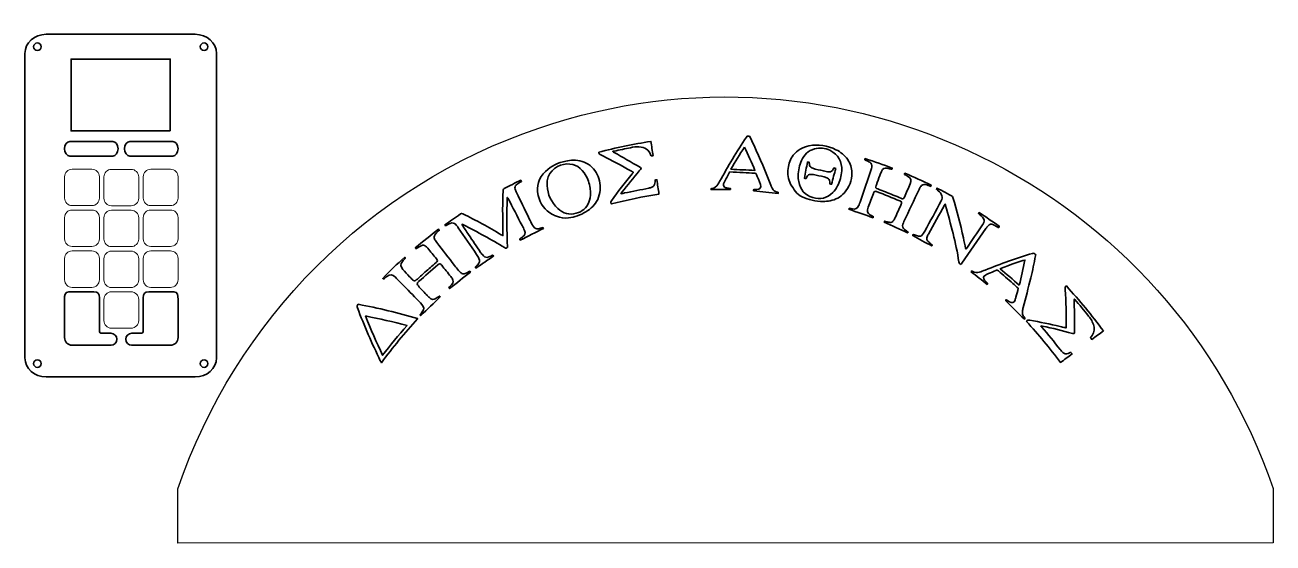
# Model space of a CAD drawing. Header units: inches. Extents: x -286 to 409, y -165 to 124.
import ezdxf

# ---------------------------------------------------------------- set-up
doc = ezdxf.new("R2010")
doc.units = ezdxf.units.IN
doc.header["$MEASUREMENT"] = 0
doc.layers.add('Layer 1', color=7, linetype='Continuous')

# ---------------------------------------------------------------- blocks, each defined once
blk = doc.blocks.new('block 5')
at = {"layer": 'Layer 1', "color": 242, "lineweight": 35, "true_color": 0xe72b2e}
blk.add_open_spline([(-43.07, 12.88), (-43.04, 12.92), (-43, 12.97), (-42.97, 13.02), (-42.73, 12.91), (-42.47, 12.81), (-42.23, 12.68), (-34.41, 8.78), (-26.75, 4.56), (-19.26, 0.04), (-18.44, -0.46), (-18.44, -0.46), (-17.63, 0.2), (-18.03, 9.44), (-18.19, 18.73), (-17.78, 28.03), (-17.62, 27.88), (-17.51, 27.73), (-17.43, 27.56), (-14.79, 22.48), (-12.16, 17.4), (-9.53, 12.31), (-9.06, 11.41), (-8.58, 10.51), (-8.22, 9.57), (-7.56, 7.86), (-7.79, 7.1), (-9.21, 5.95), (-9.69, 5.56), (-10.21, 5.23), (-10.71, 4.86), (-10.77, 4.81), (-10.81, 4.73), (-10.87, 4.64), (-10.76, 4.48), (-10.65, 4.33), (-10.55, 4.19), (-6.23, 6.36), (-1.96, 8.51), (2.36, 10.68), (2.25, 10.89), (2.14, 11.07), (2.06, 11.21), (1.18, 10.98), (0.36, 10.76), (-0.46, 10.56), (-1.54, 10.29), (-2.42, 10.62), (-3.04, 11.53), (-3.47, 12.15), (-3.86, 12.81), (-4.21, 13.48), (-4.81, 14.63), (-5.36, 15.81), (-5.93, 16.98), (-8.16, 21.53), (-10.41, 26.08), (-12.63, 30.65), (-12.94, 31.28), (-13.18, 31.95), (-13.37, 32.62), (-13.65, 33.56), (-13.48, 34.43), (-12.67, 35.06), (-12.03, 35.56), (-11.35, 36.01), (-10.67, 36.46), (-10.42, 36.64), (-10.15, 36.77), (-9.84, 36.95), (-9.99, 37.18), (-10.11, 37.35), (-10.26, 37.59), (-13.39, 36.03), (-16.47, 34.5), (-19.55, 32.98), (-19.93, 32.8), (-20.09, 32.57), (-20.1, 32.14), (-20.17, 28.79), (-20.34, 25.43), (-20.35, 22.08), (-20.37, 17.68), (-20.27, 13.28), (-20.23, 8.88), (-20.22, 8.19), (-20.22, 7.5), (-20.22, 6.7), (-20.59, 6.9), (-20.86, 7.03), (-21.12, 7.19), (-28.1, 11.34), (-35.22, 15.24), (-42.49, 18.88), (-43.02, 19.15), (-43.39, 19.12), (-43.86, 18.78), (-45.34, 17.74), (-46.85, 16.75), (-48.34, 15.73), (-49.73, 14.77), (-51.11, 13.79), (-52.53, 12.79), (-52.37, 12.57), (-52.25, 12.4), (-52.14, 12.24), (-51.23, 12.68), (-50.37, 13.11), (-49.5, 13.5), (-48.33, 14.01), (-47.29, 13.81), (-46.45, 12.83), (-45.97, 12.27), (-45.48, 11.72), (-45.07, 11.12), (-41.65, 6.18), (-38.24, 1.23), (-34.85, -3.73), (-34.36, -4.45), (-33.96, -5.23), (-33.58, -6.02), (-32.96, -7.32), (-33.24, -8.49), (-34.22, -9.51), (-34.64, -9.96), (-35.11, -10.36), (-35.6, -10.82), (-35.47, -10.99), (-35.35, -11.16), (-35.21, -11.35), (-31.94, -9.11), (-28.71, -6.91), (-25.43, -4.68), (-25.61, -4.46), (-25.75, -4.3), (-25.85, -4.18), (-26.63, -4.54), (-27.35, -4.88), (-28.07, -5.19), (-29.22, -5.68), (-30.23, -5.44), (-31.06, -4.52), (-31.61, -3.92), (-32.15, -3.3), (-32.61, -2.63), (-34.86, 0.66), (-37.07, 3.96), (-39.29, 7.26), (-40.55, 9.13), (-41.81, 11), (-43.07, 12.88)], degree=3, knots=[0, 0, 0, 0, 1, 1, 1, 2, 2, 2, 3, 3, 3, 4, 4, 4, 5, 5, 5, 6, 6, 6, 7, 7, 7, 8, 8, 8, 9, 9, 9, 10, 10, 10, 11, 11, 11, 12, 12, 12, 13, 13, 13, 14, 14, 14, 15, 15, 15, 16, 16, 16, 17, 17, 17, 18, 18, 18, 19, 19, 19, 20, 20, 20, 21, 21, 21, 22, 22, 22, 23, 23, 23, 24, 24, 24, 25, 25, 25, 26, 26, 26, 27, 27, 27, 28, 28, 28, 29, 29, 29, 30, 30, 30, 31, 31, 31, 32, 32, 32, 33, 33, 33, 34, 34, 34, 35, 35, 35, 36, 36, 36, 37, 37, 37, 38, 38, 38, 39, 39, 39, 40, 40, 40, 41, 41, 41, 42, 42, 42, 43, 43, 43, 44, 44, 44, 45, 45, 45, 46, 46, 46, 47, 47, 47, 48, 48, 48, 49, 49, 49, 50, 50, 50, 50], dxfattribs=at)
blk = doc.blocks.new('block 4')
at = {"layer": 'Layer 1'}
blk.add_blockref('block 5', (0, 0), dxfattribs=at)
blk = doc.blocks.new('block 7')
at = {"layer": 'Layer 1', "color": 242, "lineweight": 35, "true_color": 0xe72b2e}
blk.add_open_spline([(-86.69, -17.61), (-86.07, -17.09), (-85.53, -16.6), (-84.94, -16.16), (-83, -14.7), (-81.84, -14.79), (-80.12, -16.49), (-79.3, -17.3), (-78.5, -18.14), (-77.69, -18.96), (-74.54, -22.16), (-71.4, -25.36), (-68.26, -28.56), (-67.27, -29.57), (-66.25, -30.56), (-65.33, -31.62), (-63.98, -33.19), (-63.97, -34.18), (-65.19, -35.85), (-65.57, -36.37), (-65.99, -36.87), (-66.42, -37.41), (-66.24, -37.56), (-66.08, -37.69), (-65.93, -37.82), (-62.3, -34.32), (-58.71, -30.86), (-55.08, -27.36), (-55.25, -27.21), (-55.4, -27.06), (-55.51, -26.96), (-56.38, -27.51), (-57.17, -28.05), (-58, -28.52), (-58.77, -28.97), (-59.58, -28.94), (-60.32, -28.44), (-60.85, -28.08), (-61.35, -27.66), (-61.83, -27.22), (-62.22, -26.86), (-62.56, -26.44), (-62.93, -26.05), (-64.39, -24.49), (-65.86, -22.93), (-67.32, -21.36), (-68.26, -20.36), (-68.23, -19.93), (-67.2, -18.97), (-67.18, -18.95), (-67.16, -18.93), (-67.14, -18.91), (-63.59, -15.81), (-60.05, -12.7), (-56.51, -9.6), (-56.34, -9.45), (-56.16, -9.31), (-55.97, -9.19), (-55.5, -8.9), (-55.24, -8.91), (-54.83, -9.28), (-54.64, -9.45), (-54.48, -9.65), (-54.32, -9.84), (-52.62, -11.92), (-50.93, -14), (-49.25, -16.09), (-49, -16.39), (-48.76, -16.71), (-48.56, -17.05), (-47.65, -18.5), (-47.71, -19.43), (-48.81, -20.74), (-49.26, -21.28), (-49.77, -21.77), (-50.29, -22.32), (-50.15, -22.48), (-50.01, -22.64), (-49.87, -22.8), (-46, -19.71), (-42.17, -16.66), (-38.3, -13.58), (-38.47, -13.39), (-38.61, -13.24), (-38.69, -13.15), (-39.58, -13.61), (-40.4, -14.06), (-41.24, -14.44), (-42.06, -14.81), (-42.86, -14.67), (-43.55, -14.11), (-44.05, -13.71), (-44.52, -13.25), (-44.93, -12.75), (-45.71, -11.82), (-46.43, -10.84), (-47.17, -9.89), (-50.47, -5.62), (-53.78, -1.37), (-57.06, 2.9), (-57.56, 3.54), (-57.97, 4.26), (-58.33, 4.99), (-58.66, 5.66), (-58.57, 6.38), (-58.14, 7), (-57.86, 7.42), (-57.53, 7.82), (-57.18, 8.18), (-56.68, 8.7), (-56.13, 9.18), (-55.59, 9.7), (-55.75, 9.89), (-55.88, 10.03), (-56.04, 10.22), (-60.49, 6.89), (-64.81, 3.46), (-69.05, -0.16), (-68.86, -0.37), (-68.72, -0.53), (-68.58, -0.69), (-68.4, -0.57), (-68.27, -0.46), (-68.12, -0.37), (-67.22, 0.15), (-66.34, 0.7), (-65.41, 1.17), (-64.76, 1.5), (-64.07, 1.39), (-63.49, 0.96), (-62.99, 0.6), (-62.5, 0.2), (-62.11, -0.27), (-60.46, -2.24), (-58.85, -4.24), (-57.24, -6.24), (-56.48, -7.18), (-56.55, -7.58), (-57.46, -8.36), (-59.52, -10.13), (-61.58, -11.88), (-63.62, -13.67), (-65.25, -15.1), (-66.85, -16.57), (-68.48, -18.01), (-69.34, -18.78), (-69.74, -18.75), (-70.55, -17.91), (-71.09, -17.34), (-71.63, -16.76), (-72.17, -16.18), (-73.44, -14.82), (-74.74, -13.49), (-75.96, -12.09), (-77.39, -10.46), (-77.4, -9.43), (-76.09, -7.72), (-75.6, -7.08), (-75.04, -6.48), (-74.48, -5.82), (-74.61, -5.67), (-74.75, -5.51), (-74.92, -5.3), (-79.14, -9.12), (-83.21, -13.01), (-87.15, -17.1), (-86.99, -17.28), (-86.87, -17.42), (-86.69, -17.61)], degree=3, knots=[0, 0, 0, 0, 1, 1, 1, 2, 2, 2, 3, 3, 3, 4, 4, 4, 5, 5, 5, 6, 6, 6, 7, 7, 7, 8, 8, 8, 9, 9, 9, 10, 10, 10, 11, 11, 11, 12, 12, 12, 13, 13, 13, 14, 14, 14, 15, 15, 15, 16, 16, 16, 17, 17, 17, 18, 18, 18, 19, 19, 19, 20, 20, 20, 21, 21, 21, 22, 22, 22, 23, 23, 23, 24, 24, 24, 25, 25, 25, 26, 26, 26, 27, 27, 27, 28, 28, 28, 29, 29, 29, 30, 30, 30, 31, 31, 31, 32, 32, 32, 33, 33, 33, 34, 34, 34, 35, 35, 35, 36, 36, 36, 37, 37, 37, 38, 38, 38, 39, 39, 39, 40, 40, 40, 41, 41, 41, 42, 42, 42, 43, 43, 43, 44, 44, 44, 45, 45, 45, 46, 46, 46, 47, 47, 47, 48, 48, 48, 49, 49, 49, 50, 50, 50, 51, 51, 51, 52, 52, 52, 53, 53, 53, 54, 54, 54, 55, 55, 55, 56, 56, 56, 56], dxfattribs=at)
blk = doc.blocks.new('block 6')
at = {"layer": 'Layer 1'}
blk.add_blockref('block 7', (0, 0), dxfattribs=at)
blk = doc.blocks.new('block 9')
at = {"layer": 'Layer 1', "color": 242, "lineweight": 35, "true_color": 0xe72b2e}
blk.add_open_spline([(205.51, 8.73), (204.83, 9.19), (204.16, 9.61), (203.53, 10.08), (202.51, 10.84), (202.19, 11.85), (202.58, 13.07), (202.74, 13.58), (202.91, 14.09), (203.14, 14.57), (205.95, 20.54), (208.76, 26.51), (211.58, 32.47), (211.85, 33.03), (212.16, 33.57), (212.51, 34.08), (213.16, 34.99), (214.04, 35.39), (215.16, 35.11), (215.66, 34.99), (216.15, 34.87), (216.63, 34.71), (217.11, 34.56), (217.57, 34.36), (218.09, 34.15), (218.2, 34.38), (218.28, 34.57), (218.38, 34.8), (213.51, 37.15), (208.66, 39.39), (203.7, 41.49), (203.59, 41.24), (203.52, 41.07), (203.43, 40.86), (204.05, 40.51), (204.65, 40.2), (205.22, 39.84), (207.17, 38.63), (207.54, 37.63), (206.66, 35.52), (205.62, 33.05), (204.51, 30.61), (203.4, 28.17), (202.95, 27.17), (202.56, 27.06), (201.52, 27.5), (200.06, 28.11), (198.62, 28.75), (197.15, 29.34), (194.33, 30.47), (191.49, 31.58), (188.66, 32.69), (187.46, 33.16), (187.32, 33.45), (187.73, 34.67), (187.77, 34.78), (187.81, 34.88), (187.85, 34.99), (188.48, 36.71), (189.11, 38.43), (189.74, 40.15), (190.04, 40.94), (190.3, 41.75), (190.67, 42.51), (191.44, 44.09), (192.19, 44.47), (193.93, 44.25), (194.2, 44.22), (194.48, 44.16), (194.76, 44.1), (195.32, 43.96), (195.89, 43.81), (196.49, 43.66), (196.56, 43.81), (196.64, 43.93), (196.68, 44.06), (196.7, 44.13), (196.67, 44.22), (196.66, 44.34), (191.68, 46.2), (186.68, 47.99), (181.58, 49.63), (181.5, 49.36), (181.45, 49.18), (181.39, 48.97), (181.66, 48.85), (181.89, 48.75), (182.11, 48.64), (182.79, 48.3), (183.49, 47.99), (184.14, 47.6), (185.14, 46.98), (185.48, 46.04), (185.27, 44.9), (185.19, 44.43), (185.07, 43.96), (184.92, 43.51), (182.93, 37.66), (180.93, 31.82), (178.93, 25.98), (178.62, 25.08), (178.32, 24.16), (177.91, 23.3), (177.17, 21.72), (176.28, 21.3), (174.56, 21.61), (173.95, 21.71), (173.35, 21.85), (172.72, 21.98), (172.65, 21.76), (172.59, 21.59), (172.53, 21.4), (177.03, 19.81), (181.49, 18.24), (186, 16.66), (186.07, 16.84), (186.14, 17.03), (186.21, 17.21), (185.45, 17.65), (184.73, 18.03), (184.04, 18.47), (183.12, 19.06), (182.74, 19.93), (182.93, 21.01), (183.02, 21.51), (183.12, 22.01), (183.29, 22.49), (184.22, 25.09), (185.18, 27.68), (186.13, 30.27), (186.19, 30.43), (186.25, 30.59), (186.33, 30.74), (186.66, 31.38), (187.01, 31.53), (187.72, 31.35), (187.88, 31.31), (188.04, 31.25), (188.2, 31.19), (192.41, 29.49), (196.62, 27.8), (200.83, 26.1), (201.01, 26.02), (201.19, 25.94), (201.36, 25.84), (201.9, 25.52), (201.99, 25.28), (201.8, 24.65), (201.75, 24.49), (201.69, 24.33), (201.63, 24.17), (200.48, 21.6), (199.36, 19.01), (198.17, 16.45), (197.88, 15.82), (197.45, 15.25), (197.01, 14.7), (196.65, 14.24), (196.11, 13.99), (195.51, 14.07), (194.76, 14.17), (194.02, 14.33), (193.28, 14.48), (192.99, 14.54), (192.71, 14.67), (192.4, 14.77), (192.3, 14.51), (192.24, 14.33), (192.18, 14.17), (196.55, 12.17), (200.87, 10.2), (205.23, 8.21), (205.32, 8.38), (205.41, 8.55), (205.51, 8.73)], degree=3, knots=[0, 0, 0, 0, 1, 1, 1, 2, 2, 2, 3, 3, 3, 4, 4, 4, 5, 5, 5, 6, 6, 6, 7, 7, 7, 8, 8, 8, 9, 9, 9, 10, 10, 10, 11, 11, 11, 12, 12, 12, 13, 13, 13, 14, 14, 14, 15, 15, 15, 16, 16, 16, 17, 17, 17, 18, 18, 18, 19, 19, 19, 20, 20, 20, 21, 21, 21, 22, 22, 22, 23, 23, 23, 24, 24, 24, 25, 25, 25, 26, 26, 26, 27, 27, 27, 28, 28, 28, 29, 29, 29, 30, 30, 30, 31, 31, 31, 32, 32, 32, 33, 33, 33, 34, 34, 34, 35, 35, 35, 36, 36, 36, 37, 37, 37, 38, 38, 38, 39, 39, 39, 40, 40, 40, 41, 41, 41, 42, 42, 42, 43, 43, 43, 44, 44, 44, 45, 45, 45, 46, 46, 46, 47, 47, 47, 48, 48, 48, 49, 49, 49, 50, 50, 50, 51, 51, 51, 52, 52, 52, 53, 53, 53, 54, 54, 54, 55, 55, 55, 56, 56, 56, 57, 57, 57, 58, 58, 58, 58], dxfattribs=at)
blk = doc.blocks.new('block 8')
at = {"layer": 'Layer 1'}
blk.add_blockref('block 9', (0, 0), dxfattribs=at)
blk = doc.blocks.new('block 11')
at = {"layer": 'Layer 1', "color": 242, "lineweight": 35, "true_color": 0xe72b2e}
blk.add_open_spline([(234.9, -9.31), (235.07, -9.09), (235.25, -8.84), (235.42, -8.59), (239.89, -2.18), (244.35, 4.24), (248.82, 10.65), (249.14, 11.11), (249.47, 11.57), (249.85, 11.98), (250.92, 13.14), (251.66, 13.32), (253.09, 12.68), (253.99, 12.29), (254.84, 11.77), (255.71, 11.31), (255.78, 11.28), (255.86, 11.27), (255.98, 11.24), (256.09, 11.43), (256.19, 11.6), (256.31, 11.81), (252.6, 14.52), (248.87, 17.1), (245.02, 19.59), (244.87, 19.37), (244.75, 19.19), (244.62, 19), (245.01, 18.68), (245.38, 18.41), (245.7, 18.1), (246.25, 17.58), (246.8, 17.05), (247.31, 16.49), (247.97, 15.77), (248.06, 14.93), (247.67, 14.05), (247.46, 13.56), (247.23, 13.07), (246.93, 12.63), (244, 8.31), (241.06, 4), (238.12, -0.31), (238, -0.48), (237.85, -0.62), (237.67, -0.84), (237.59, -0.64), (237.54, -0.54), (237.52, -0.43), (237.11, 1.55), (236.73, 3.55), (236.29, 5.53), (234.65, 13.05), (232.7, 20.49), (230.47, 27.86), (230.32, 28.36), (230.06, 28.67), (229.6, 28.91), (227.81, 29.86), (226.03, 30.85), (224.24, 31.81), (223.38, 32.27), (222.5, 32.71), (221.58, 33.18), (221.45, 32.94), (221.36, 32.75), (221.26, 32.56), (221.64, 32.27), (221.98, 32.02), (222.31, 31.75), (223.23, 30.99), (223.84, 30.04), (224.22, 28.91), (224.56, 27.92), (224.51, 27.08), (223.98, 26.11), (220.88, 20.48), (217.86, 14.8), (214.79, 9.15), (214.39, 8.42), (213.9, 7.72), (213.37, 7.06), (212.86, 6.42), (212.14, 6.17), (211.32, 6.41), (210.59, 6.62), (209.86, 6.84), (209.14, 7.07), (208.88, 7.15), (208.62, 7.25), (208.31, 7.37), (208.21, 7.12), (208.13, 6.94), (208.05, 6.74), (211.61, 4.8), (215.12, 2.89), (218.67, 0.95), (218.79, 1.19), (218.88, 1.38), (218.97, 1.57), (218.46, 1.94), (217.99, 2.26), (217.57, 2.63), (217.14, 2.99), (216.73, 3.38), (216.36, 3.8), (215.92, 4.29), (215.74, 4.88), (215.97, 5.53), (216.21, 6.21), (216.43, 6.92), (216.78, 7.56), (219.73, 12.95), (222.71, 18.33), (225.69, 23.71), (225.79, 23.89), (225.92, 24.05), (226.09, 24.29), (226.2, 23.98), (226.28, 23.77), (226.34, 23.55), (227.75, 18.33), (229.22, 13.12), (230.54, 7.87), (231.86, 2.65), (232.91, -2.63), (233.8, -7.94), (233.91, -8.59), (234.11, -9.14), (234.9, -9.31)], degree=3, knots=[0, 0, 0, 0, 1, 1, 1, 2, 2, 2, 3, 3, 3, 4, 4, 4, 5, 5, 5, 6, 6, 6, 7, 7, 7, 8, 8, 8, 9, 9, 9, 10, 10, 10, 11, 11, 11, 12, 12, 12, 13, 13, 13, 14, 14, 14, 15, 15, 15, 16, 16, 16, 17, 17, 17, 18, 18, 18, 19, 19, 19, 20, 20, 20, 21, 21, 21, 22, 22, 22, 23, 23, 23, 24, 24, 24, 25, 25, 25, 26, 26, 26, 27, 27, 27, 28, 28, 28, 29, 29, 29, 30, 30, 30, 31, 31, 31, 32, 32, 32, 33, 33, 33, 34, 34, 34, 35, 35, 35, 36, 36, 36, 37, 37, 37, 38, 38, 38, 39, 39, 39, 40, 40, 40, 41, 41, 41, 42, 42, 42, 43, 43, 43, 43], dxfattribs=at)
blk = doc.blocks.new('block 10')
at = {"layer": 'Layer 1'}
blk.add_blockref('block 11', (0, 0), dxfattribs=at)
blk = doc.blocks.new('block 13')
at = {"layer": 'Layer 1', "color": 242, "lineweight": 35, "true_color": 0xe72b2e}
blk.add_open_spline([(158.34, 25.64), (159.26, 25.75), (160.71, 25.85), (162.11, 26.13), (165.11, 26.75), (167.73, 28.14), (169.82, 30.41), (172.79, 33.63), (174.27, 37.41), (174.19, 41.81), (174.14, 44.48), (173.37, 46.91), (171.84, 49.1), (170.15, 51.51), (167.93, 53.32), (165.28, 54.57), (160.49, 56.84), (155.48, 57.76), (150.22, 56.73), (146.71, 56.04), (143.72, 54.38), (141.52, 51.46), (139.89, 49.29), (139, 46.82), (138.67, 44.14), (138.29, 41.1), (138.56, 38.14), (140.04, 35.43), (140.84, 33.97), (141.87, 32.65), (142.82, 31.29), (143.75, 29.97), (145.02, 29.01), (146.46, 28.33), (150.06, 26.64), (153.87, 25.82), (158.34, 25.64)], degree=3, knots=[0, 0, 0, 0, 1, 1, 1, 2, 2, 2, 3, 3, 3, 4, 4, 4, 5, 5, 5, 6, 6, 6, 7, 7, 7, 8, 8, 8, 9, 9, 9, 10, 10, 10, 11, 11, 11, 12, 12, 12, 12], dxfattribs=at)
blk = doc.blocks.new('block 12')
at = {"layer": 'Layer 1'}
blk.add_blockref('block 13', (0, 0), dxfattribs=at)
blk = doc.blocks.new('block 15')
at = {"layer": 'Layer 1', "color": 242, "lineweight": 35, "true_color": 0xe72b2e}
blk.add_open_spline([(18.96, 48.78), (17.6, 48.61), (16.21, 48.52), (14.87, 48.23), (10.61, 47.31), (6.7, 45.62), (3.54, 42.52), (-0.26, 38.81), (-1.8, 34.34), (-0.56, 29.11), (0.55, 24.46), (3.04, 20.75), (7.42, 18.53), (8.18, 18.15), (8.96, 17.83), (9.73, 17.48), (11.83, 16.54), (14.05, 16.35), (16.28, 16.62), (19.76, 17.06), (23.04, 18.15), (26.05, 19.97), (28.87, 21.67), (31.15, 23.9), (32.57, 26.9), (34.13, 30.22), (34.34, 33.69), (33.52, 37.23), (32.73, 40.63), (31.09, 43.53), (28.31, 45.71), (25.57, 47.85), (22.4, 48.66), (18.96, 48.78)], degree=3, knots=[0, 0, 0, 0, 1, 1, 1, 2, 2, 2, 3, 3, 3, 4, 4, 4, 5, 5, 5, 6, 6, 6, 7, 7, 7, 8, 8, 8, 9, 9, 9, 10, 10, 10, 11, 11, 11, 11], dxfattribs=at)
blk = doc.blocks.new('block 14')
at = {"layer": 'Layer 1'}
blk.add_blockref('block 15', (0, 0), dxfattribs=at)
blk = doc.blocks.new('block 17')
at = {"layer": 'Layer 1', "color": 242, "lineweight": 35, "true_color": 0xe72b2e}
blk.add_open_spline([(314.27, -46.42), (307.79, -37.66), (300.93, -29.32), (293.63, -21.36), (293.01, -21.67), (292.81, -22.07), (292.95, -22.66), (293.01, -22.9), (293.01, -23.16), (293.02, -23.41), (293.4, -30.2), (293.66, -36.99), (293.59, -43.79), (293.59, -44.06), (293.59, -44.34), (293.59, -44.67), (293.32, -44.63), (293.12, -44.62), (292.94, -44.58), (292.01, -44.36), (291.08, -44.13), (290.15, -43.9), (284.56, -42.54), (278.92, -41.43), (273.25, -40.45), (272.53, -40.32), (271.86, -40.25), (271.46, -41.16), (278.12, -48.4), (284.39, -56.01), (290.31, -63.99), (292.51, -62.39), (294.66, -60.82), (296.83, -59.24), (296.56, -58.87), (296.36, -58.61), (296.16, -58.33), (295.64, -58.56), (295.18, -58.77), (294.72, -58.96), (293.55, -59.43), (292.5, -59.23), (291.6, -58.35), (291.1, -57.86), (290.61, -57.35), (290.18, -56.79), (286.87, -52.5), (283.46, -48.3), (279.89, -44.22), (279.75, -44.06), (279.64, -43.87), (279.43, -43.58), (279.83, -43.65), (280.07, -43.68), (280.32, -43.73), (285.92, -44.89), (291.48, -46.25), (296.99, -47.77), (297.96, -48.04), (298.15, -47.9), (298.16, -46.88), (298.19, -45.61), (298.23, -44.35), (298.21, -43.08), (298.15, -38.57), (298.07, -34.06), (298, -29.55), (297.99, -29.27), (297.91, -28.96), (298.12, -28.67), (298.22, -28.76), (298.29, -28.81), (298.35, -28.87), (300.91, -31.94), (303.5, -35), (306.03, -38.11), (307.33, -39.71), (308.37, -41.49), (308.89, -43.53), (309.48, -45.82), (309.04, -47.88), (307.47, -49.68), (307.34, -49.83), (307.23, -49.99), (307.08, -50.18), (307.31, -50.49), (307.54, -50.8), (307.79, -51.13), (309.99, -49.53), (312.1, -47.99), (314.27, -46.42)], degree=3, knots=[0, 0, 0, 0, 1, 1, 1, 2, 2, 2, 3, 3, 3, 4, 4, 4, 5, 5, 5, 6, 6, 6, 7, 7, 7, 8, 8, 8, 9, 9, 9, 10, 10, 10, 11, 11, 11, 12, 12, 12, 13, 13, 13, 14, 14, 14, 15, 15, 15, 16, 16, 16, 17, 17, 17, 18, 18, 18, 19, 19, 19, 20, 20, 20, 21, 21, 21, 22, 22, 22, 23, 23, 23, 24, 24, 24, 25, 25, 25, 26, 26, 26, 27, 27, 27, 28, 28, 28, 29, 29, 29, 30, 30, 30, 30], dxfattribs=at)
blk = doc.blocks.new('block 16')
at = {"layer": 'Layer 1'}
blk.add_blockref('block 17', (0, 0), dxfattribs=at)
blk = doc.blocks.new('block 19')
at = {"layer": 'Layer 1', "color": 242, "lineweight": 35, "true_color": 0xe72b2e}
blk.add_open_spline([(33.15, 53.21), (33.12, 52.5), (33.46, 52.22), (33.96, 51.96), (38.72, 49.44), (43.47, 46.92), (48.22, 44.37), (49.63, 43.61), (51, 42.77), (52.44, 41.93), (52.21, 41.63), (52.02, 41.39), (51.82, 41.16), (47.75, 36.28), (43.9, 31.24), (40.23, 26.06), (39.8, 25.45), (39.8, 24.96), (40.19, 24.33), (48.93, 26.59), (57.75, 28.39), (66.73, 29.83), (66.33, 32.53), (65.94, 35.14), (65.54, 37.8), (65.14, 37.73), (64.85, 37.68), (64.57, 37.63), (64.52, 36.98), (64.5, 36.41), (64.43, 35.86), (64.3, 34.79), (63.76, 34.01), (62.72, 33.64), (62.19, 33.46), (61.65, 33.29), (61.1, 33.18), (56.6, 32.26), (52.09, 31.37), (47.59, 30.46), (46.96, 30.34), (46.34, 30.19), (45.53, 30.01), (45.8, 30.4), (45.93, 30.63), (46.11, 30.84), (49.32, 34.81), (52.54, 38.77), (55.76, 42.74), (56, 43.04), (56.28, 43.33), (56.52, 43.64), (56.85, 44.05), (56.79, 44.38), (56.36, 44.7), (56.22, 44.8), (56.07, 44.88), (55.92, 44.96), (51.23, 47.66), (46.53, 50.35), (41.84, 53.05), (41.58, 53.2), (41.33, 53.34), (40.96, 53.56), (41.34, 53.67), (41.55, 53.75), (41.76, 53.8), (44.79, 54.44), (47.83, 55.08), (50.86, 55.72), (52.41, 56.04), (53.97, 56.3), (55.56, 56.21), (58.84, 56.02), (61.17, 54.57), (62.23, 51.42), (62.26, 51.32), (62.33, 51.23), (62.38, 51.13), (62.58, 51.15), (62.75, 51.14), (62.91, 51.17), (63.07, 51.2), (63.22, 51.27), (63.42, 51.33), (63.02, 53.95), (62.64, 56.53), (62.23, 59.19), (52.38, 57.65), (42.73, 55.67), (33.15, 53.21)], degree=3, knots=[0, 0, 0, 0, 1, 1, 1, 2, 2, 2, 3, 3, 3, 4, 4, 4, 5, 5, 5, 6, 6, 6, 7, 7, 7, 8, 8, 8, 9, 9, 9, 10, 10, 10, 11, 11, 11, 12, 12, 12, 13, 13, 13, 14, 14, 14, 15, 15, 15, 16, 16, 16, 17, 17, 17, 18, 18, 18, 19, 19, 19, 20, 20, 20, 21, 21, 21, 22, 22, 22, 23, 23, 23, 24, 24, 24, 25, 25, 25, 26, 26, 26, 27, 27, 27, 28, 28, 28, 29, 29, 29, 30, 30, 30, 30], dxfattribs=at)
blk = doc.blocks.new('block 18')
at = {"layer": 'Layer 1'}
blk.add_blockref('block 19', (0, 0), dxfattribs=at)
blk = doc.blocks.new('block 21')
at = {"layer": 'Layer 1', "color": 242, "lineweight": 35, "true_color": 0xe72b2e}
blk.add_open_spline([(270.68, -39.37), (270.46, -39.1), (270.27, -38.86), (270.08, -38.62), (269.35, -37.7), (268.98, -36.66), (269.16, -35.47), (269.26, -34.75), (269.39, -34.02), (269.57, -33.32), (270.99, -27.83), (272.49, -22.37), (273.84, -16.87), (274.83, -12.79), (275.62, -8.66), (276.49, -4.55), (276.54, -4.32), (276.58, -4.02), (276.48, -3.84), (276.08, -3.16), (275.48, -2.96), (274.71, -3.19), (265.84, -5.92), (257.09, -9), (248.49, -12.48), (247.37, -12.94), (246.23, -13.35), (245.08, -13.72), (243.83, -14.12), (242.63, -13.95), (241.49, -13.29), (241.31, -13.18), (241.11, -13.09), (240.89, -12.98), (240.76, -13.18), (240.67, -13.34), (240.58, -13.48), (243.56, -15.82), (246.49, -18.11), (249.46, -20.44), (249.59, -20.27), (249.73, -20.11), (249.87, -19.94), (249.26, -19.33), (248.64, -18.8), (248.13, -18.16), (247.17, -16.96), (247.38, -16), (248.69, -15.24), (249.21, -14.94), (249.74, -14.68), (250.28, -14.45), (251.65, -13.84), (253.04, -13.3), (254.4, -12.67), (254.95, -12.41), (255.31, -12.52), (255.75, -12.9), (258.44, -15.26), (261.16, -17.59), (263.87, -19.94), (264.86, -20.81), (265.83, -21.71), (266.85, -22.63), (266.41, -24.28), (265.98, -25.91), (265.55, -27.55), (265.4, -28.09), (265.27, -28.64), (265.07, -29.17), (264.46, -30.72), (263.31, -31.09), (261.91, -30.22), (261.74, -30.12), (261.58, -30), (261.42, -29.88), (261.02, -29.58), (260.63, -29.27), (260.19, -28.93), (260.02, -29.11), (259.89, -29.27), (259.77, -29.41), (263.27, -32.88), (266.73, -36.31), (270.23, -39.77), (270.38, -39.64), (270.52, -39.51), (270.68, -39.37)], degree=3, knots=[0, 0, 0, 0, 1, 1, 1, 2, 2, 2, 3, 3, 3, 4, 4, 4, 5, 5, 5, 6, 6, 6, 7, 7, 7, 8, 8, 8, 9, 9, 9, 10, 10, 10, 11, 11, 11, 12, 12, 12, 13, 13, 13, 14, 14, 14, 15, 15, 15, 16, 16, 16, 17, 17, 17, 18, 18, 18, 19, 19, 19, 20, 20, 20, 21, 21, 21, 22, 22, 22, 23, 23, 23, 24, 24, 24, 25, 25, 25, 26, 26, 26, 27, 27, 27, 28, 28, 28, 29, 29, 29, 29], dxfattribs=at)
blk = doc.blocks.new('block 20')
at = {"layer": 'Layer 1'}
blk.add_blockref('block 21', (0, 0), dxfattribs=at)
blk = doc.blocks.new('block 23')
at = {"layer": 'Layer 1', "color": 242, "lineweight": 35, "true_color": 0xe72b2e}
blk.add_open_spline([(-100.75, -31.57), (-101.62, -32.13), (-101.59, -32.72), (-101.28, -33.52), (-97.43, -43.52), (-93.19, -53.35), (-88.49, -62.98), (-88.32, -63.33), (-88.14, -63.67), (-87.91, -64.13), (-81.59, -55.53), (-74.81, -47.51), (-67.7, -39.75), (-67.68, -39.74), (-67.69, -39.7), (-67.69, -39.67), (-67.69, -39.65), (-67.7, -39.62), (-67.72, -39.55), (-78.59, -36.3), (-89.62, -33.64), (-100.75, -31.57)], degree=3, knots=[0, 0, 0, 0, 1, 1, 1, 2, 2, 2, 3, 3, 3, 4, 4, 4, 5, 5, 5, 6, 6, 6, 7, 7, 7, 7], dxfattribs=at)
blk = doc.blocks.new('block 22')
at = {"layer": 'Layer 1'}
blk.add_blockref('block 23', (0, 0), dxfattribs=at)
blk = doc.blocks.new('block 25')
at = {"layer": 'Layer 1', "color": 242, "lineweight": 35, "true_color": 0xe72b2e}
blk.add_open_spline([(117.23, 62.09), (116.93, 62.11), (116.67, 62.12), (116.43, 62.16), (115.95, 62.23), (115.67, 62.03), (115.4, 61.62), (110.09, 53.57), (105.11, 45.31), (100.49, 36.84), (100.19, 36.3), (99.86, 35.77), (99.53, 35.25), (98.73, 34), (97.65, 33.15), (96.12, 33.01), (95.68, 32.97), (95.64, 32.73), (95.79, 32.32), (96.07, 32.32), (96.35, 32.32), (96.63, 32.32), (99.53, 32.32), (102.44, 32.32), (105.34, 32.32), (105.6, 32.32), (105.85, 32.32), (106.1, 32.32), (106.55, 32.32), (106.6, 32.58), (106.5, 32.98), (106.24, 33), (105.99, 32.99), (105.75, 33.03), (105.14, 33.13), (104.51, 33.18), (103.93, 33.37), (102.85, 33.72), (102.47, 34.47), (102.74, 35.54), (102.81, 35.82), (102.91, 36.09), (103.04, 36.33), (104.02, 38.24), (105.01, 40.13), (106.01, 42.03), (106.03, 42.08), (106.1, 42.1), (106.2, 42.17), (108.65, 42.07), (111.15, 41.97), (113.66, 41.85), (115.83, 41.74), (117.99, 41.6), (120.16, 41.48), (120.49, 41.46), (120.76, 41.44), (120.91, 41.07), (121.67, 39.13), (122.51, 37.22), (123.19, 35.25), (123.77, 33.56), (122.99, 32.52), (121.19, 32.38), (120.64, 32.34), (120.08, 32.37), (119.49, 32.37), (119.47, 32.1), (119.45, 31.92), (119.43, 31.71), (124.02, 31.22), (128.55, 30.74), (133.13, 30.25), (133.15, 30.44), (133.17, 30.62), (133.19, 30.82), (132.95, 30.88), (132.77, 30.94), (132.57, 30.98), (131.3, 31.22), (130.36, 31.93), (129.76, 33.07), (129.47, 33.62), (129.19, 34.18), (128.97, 34.75), (126.12, 42.24), (123.03, 49.62), (119.67, 56.88), (118.86, 58.62), (118.04, 60.35), (117.23, 62.09)], degree=3, knots=[0, 0, 0, 0, 1, 1, 1, 2, 2, 2, 3, 3, 3, 4, 4, 4, 5, 5, 5, 6, 6, 6, 7, 7, 7, 8, 8, 8, 9, 9, 9, 10, 10, 10, 11, 11, 11, 12, 12, 12, 13, 13, 13, 14, 14, 14, 15, 15, 15, 16, 16, 16, 17, 17, 17, 18, 18, 18, 19, 19, 19, 20, 20, 20, 21, 21, 21, 22, 22, 22, 23, 23, 23, 24, 24, 24, 25, 25, 25, 26, 26, 26, 27, 27, 27, 28, 28, 28, 29, 29, 29, 30, 30, 30, 30], dxfattribs=at)
blk = doc.blocks.new('block 24')
at = {"layer": 'Layer 1'}
blk.add_blockref('block 25', (0, 0), dxfattribs=at)
blk = doc.blocks.new('block 27')
at = {"layer": 'Layer 1', "color": 242, "lineweight": 35, "true_color": 0xe72b2e}
blk.add_open_spline([(144.23, 39.83), (144.39, 43.23), (144.88, 45.97), (146.09, 48.53), (147.58, 51.71), (149.86, 54.08), (153.35, 55.02), (156.3, 55.81), (159.18, 55.49), (161.94, 54.24), (166.87, 52), (168.76, 47.62), (168.52, 42.85), (168.37, 39.89), (167.55, 37.08), (166.2, 34.43), (165.49, 33.04), (164.59, 31.78), (163.48, 30.68), (160.32, 27.54), (156.6, 26.67), (152.36, 27.9), (147.86, 29.2), (145.48, 32.39), (144.56, 36.81), (144.32, 37.98), (144.3, 39.21), (144.23, 39.83)], degree=3, knots=[0, 0, 0, 0, 1, 1, 1, 2, 2, 2, 3, 3, 3, 4, 4, 4, 5, 5, 5, 6, 6, 6, 7, 7, 7, 8, 8, 8, 9, 9, 9, 9], dxfattribs=at)
blk = doc.blocks.new('block 26')
at = {"layer": 'Layer 1'}
blk.add_blockref('block 27', (0, 0), dxfattribs=at)
blk = doc.blocks.new('block 29')
at = {"layer": 'Layer 1', "color": 242, "lineweight": 35, "true_color": 0xe72b2e}
blk.add_open_spline([(148.7, 38.54), (148.84, 38.87), (148.95, 39.13), (149.06, 39.39), (149.49, 40.36), (150.22, 40.89), (151.31, 40.85), (151.78, 40.83), (152.27, 40.84), (152.74, 40.74), (154.75, 40.32), (156.76, 39.89), (158.75, 39.42), (159.4, 39.26), (160.04, 38.99), (160.65, 38.71), (161.47, 38.34), (161.86, 37.65), (161.88, 36.75), (161.89, 36.37), (161.89, 35.98), (161.89, 35.56), (162.22, 35.48), (162.51, 35.42), (162.87, 35.34), (163.64, 38.31), (164.4, 41.21), (165.17, 44.18), (164.79, 44.28), (164.47, 44.36), (164.13, 44.45), (163.98, 44.15), (163.86, 43.9), (163.73, 43.65), (163.25, 42.72), (162.51, 42.19), (161.42, 42.27), (160.89, 42.32), (160.35, 42.34), (159.83, 42.45), (157.82, 42.87), (155.81, 43.31), (153.81, 43.79), (153.16, 43.94), (152.52, 44.18), (151.9, 44.43), (150.95, 44.8), (150.53, 45.56), (150.48, 46.54), (150.46, 46.87), (150.47, 47.2), (150.47, 47.55), (150.08, 47.61), (149.78, 47.65), (149.43, 47.7), (148.84, 44.68), (148.24, 41.72), (147.7, 38.7), (148.09, 38.64), (148.37, 38.6), (148.7, 38.54)], degree=3, knots=[0, 0, 0, 0, 1, 1, 1, 2, 2, 2, 3, 3, 3, 4, 4, 4, 5, 5, 5, 6, 6, 6, 7, 7, 7, 8, 8, 8, 9, 9, 9, 10, 10, 10, 11, 11, 11, 12, 12, 12, 13, 13, 13, 14, 14, 14, 15, 15, 15, 16, 16, 16, 17, 17, 17, 18, 18, 18, 19, 19, 19, 20, 20, 20, 20], dxfattribs=at)
blk = doc.blocks.new('block 28')
at = {"layer": 'Layer 1'}
blk.add_blockref('block 29', (0, 0), dxfattribs=at)
blk = doc.blocks.new('block 31')
at = {"layer": 'Layer 1', "color": 242, "lineweight": 35, "true_color": 0xe72b2e}
blk.add_open_spline([(28.63, 31.02), (28.61, 28.62), (28.34, 26.9), (27.68, 25.26), (26.39, 21.98), (23.91, 20.07), (20.6, 19.14), (16.72, 18.05), (13.32, 19.09), (10.44, 21.76), (6.69, 25.23), (4.68, 29.64), (4.39, 34.69), (3.97, 41.91), (9.13, 45.47), (13.61, 46.38), (18.49, 47.37), (22.29, 45.61), (25.13, 41.62), (26.72, 39.37), (27.62, 36.82), (28.18, 34.15), (28.44, 32.92), (28.54, 31.65), (28.63, 31.02)], degree=3, knots=[0, 0, 0, 0, 1, 1, 1, 2, 2, 2, 3, 3, 3, 4, 4, 4, 5, 5, 5, 6, 6, 6, 7, 7, 7, 8, 8, 8, 8], dxfattribs=at)
blk = doc.blocks.new('block 30')
at = {"layer": 'Layer 1'}
blk.add_blockref('block 31', (0, 0), dxfattribs=at)
blk = doc.blocks.new('block 33')
at = {"layer": 'Layer 1', "color": 242, "lineweight": 35, "true_color": 0xe72b2e}
blk.add_open_spline([(267.39, -20.96), (263.8, -17.82), (260.31, -14.77), (256.81, -11.73), (257.43, -11.24), (268.75, -7.27), (270.54, -6.93), (269.6, -11.62), (268.55, -16.25), (267.39, -20.96)], degree=3, knots=[0, 0, 0, 0, 1, 1, 1, 2, 2, 2, 3, 3, 3, 3], dxfattribs=at)
blk = doc.blocks.new('block 32')
at = {"layer": 'Layer 1'}
blk.add_blockref('block 33', (0, 0), dxfattribs=at)
blk = doc.blocks.new('block 35')
at = {"layer": 'Layer 1', "color": 242, "lineweight": 35, "true_color": 0xe72b2e}
blk.add_open_spline([(-96.8, -38.08), (-88.94, -39.62), (-81.32, -41.37), (-73.62, -43.44), (-78.39, -48.79), (-82.83, -54.27), (-87.19, -59.99), (-90.64, -52.78), (-93.79, -45.56), (-96.8, -38.08)], degree=3, knots=[0, 0, 0, 0, 1, 1, 1, 2, 2, 2, 3, 3, 3, 3], dxfattribs=at)
blk = doc.blocks.new('block 34')
at = {"layer": 'Layer 1'}
blk.add_blockref('block 35', (0, 0), dxfattribs=at)
blk = doc.blocks.new('block 37')
at = {"layer": 'Layer 1', "color": 242, "lineweight": 35, "true_color": 0xe72b2e}
blk.add_open_spline([(114.36, 56.05), (116.45, 51.71), (118.35, 47.45), (120.19, 43.04), (115.7, 43.26), (111.31, 43.48), (106.78, 43.7), (109.2, 47.9), (111.71, 51.92), (114.36, 56.05)], degree=3, knots=[0, 0, 0, 0, 1, 1, 1, 2, 2, 2, 3, 3, 3, 3], dxfattribs=at)
blk = doc.blocks.new('block 36')
at = {"layer": 'Layer 1'}
blk.add_blockref('block 37', (0, 0), dxfattribs=at)
blk = doc.blocks.new('block 3')
at = {"layer": 'Layer 1'}
for name in ['block 18', 'block 24', 'block 36', 'block 12', 'block 26', 'block 14', 'block 8', 'block 30', 'block 28', 'block 4', 'block 10', 'block 6', 'block 20', 'block 32', 'block 16', 'block 22', 'block 34']:
    blk.add_blockref(name, (0, 0), dxfattribs=at)
blk = doc.blocks.new('block 2')
at = {"layer": 'Layer 1'}
blk.add_blockref('block 3', (0, 0), dxfattribs=at)
blk = doc.blocks.new('block 40')
at = {"layer": 'Layer 1', "color": 242, "lineweight": 35, "true_color": 0xe72b2e}
blk.add_open_spline([(-274.58, 118.89), (-246.93, 118.89), (-219.28, 118.89), (-191.63, 118.89), (-185.08, 118.89), (-179.78, 114.14), (-179.78, 108.28), (-179.78, 51.71), (-179.78, -4.86), (-179.78, -61.42), (-179.78, -67.28), (-185.08, -72.03), (-191.63, -72.03), (-219.28, -72.03), (-246.93, -72.03), (-274.58, -72.03), (-281.13, -72.03), (-286.43, -67.28), (-286.43, -61.42), (-286.43, -4.86), (-286.43, 51.71), (-286.43, 108.28), (-286.43, 114.14), (-281.13, 118.89), (-274.58, 118.89)], degree=3, knots=[0, 0, 0, 0, 1, 1, 1, 2, 2, 2, 3, 3, 3, 4, 4, 4, 5, 5, 5, 6, 6, 6, 7, 7, 7, 8, 8, 8, 8], dxfattribs=at)

msp = doc.modelspace()

# ---------------------------------------------------------------- linework, layer by layer
at = {"layer": 'Layer 1', "color": 242, "lineweight": 35, "true_color": 0xe72b2e}
msp.add_lwpolyline([(-205.49, 65.08), (-260.72, 65.08), (-260.72, 105.08), (-205.49, 105.08), (-205.49, 65.08)], dxfattribs=at)
at = {"layer": 'Layer 1', "color": 240, "lineweight": 25, "true_color": 0xed1f24}
msp.add_open_spline([(408.76, -134.29), (351.3, 34.14), (168.17, 124.1), (-0.26, 66.64), (-94.8, 34.39), (-169.04, -39.89), (-201.24, -134.45), (-201.24, -134.45), (-201.24, -164.45), (-201.24, -164.45), (-201.24, -164.45), (-201.24, -164.6), (-201.24, -164.6), (-201.24, -164.6), (408.65, -164.44), (408.65, -164.44), (408.65, -164.44), (408.76, -164.44), (408.76, -164.44), (408.76, -164.44), (408.76, -134.29), (408.76, -134.29)], degree=3, knots=[0, 0, 0, 0, 1, 1, 1, 2, 2, 2, 3, 3, 3, 4, 4, 4, 5, 5, 5, 6, 6, 6, 7, 7, 7, 7], dxfattribs=at)
at = {"layer": 'Layer 1', "color": 242, "lineweight": 35, "true_color": 0xe72b2e}
for points, knots in [([(-279.52, 109.88), (-280.68, 109.88), (-281.62, 110.83), (-281.62, 111.98), (-281.62, 113.14), (-280.68, 114.09), (-279.52, 114.09), (-278.36, 114.09), (-277.42, 113.14), (-277.42, 111.98), (-277.42, 110.83), (-278.36, 109.88), (-279.52, 109.88)], [0, 0, 0, 0, 1, 1, 1, 2, 2, 2, 3, 3, 3, 4, 4, 4, 4]), ([(-186.69, 109.9), (-187.85, 109.9), (-188.79, 110.84), (-188.79, 112), (-188.79, 113.16), (-187.85, 114.1), (-186.69, 114.1), (-185.54, 114.1), (-184.59, 113.16), (-184.59, 112), (-184.59, 110.84), (-185.54, 109.9), (-186.69, 109.9)], [0, 0, 0, 0, 1, 1, 1, 2, 2, 2, 3, 3, 3, 4, 4, 4, 4]), ([(-237.48, 59.17), (-235.89, 59.17), (-234.6, 57.35), (-234.6, 55.1), (-234.6, 52.85), (-235.89, 51.03), (-237.48, 51.03), (-237.48, 51.03), (-261.49, 51.03), (-261.49, 51.03), (-263.08, 51.03), (-264.37, 52.85), (-264.37, 55.1), (-264.37, 57.35), (-263.08, 59.17), (-261.49, 59.17), (-261.49, 59.17), (-237.48, 59.17), (-237.48, 59.17)], [0, 0, 0, 0, 1, 1, 1, 2, 2, 2, 3, 3, 3, 4, 4, 4, 5, 5, 5, 6, 6, 6, 6]), ([(-204.05, 59.17), (-202.46, 59.17), (-201.17, 57.35), (-201.17, 55.1), (-201.17, 52.85), (-202.46, 51.03), (-204.05, 51.03), (-204.05, 51.03), (-228.06, 51.03), (-228.06, 51.03), (-229.65, 51.03), (-230.94, 52.85), (-230.94, 55.1), (-230.94, 57.35), (-229.65, 59.17), (-228.06, 59.17), (-228.06, 59.17), (-204.05, 59.17), (-204.05, 59.17)], [0, 0, 0, 0, 1, 1, 1, 2, 2, 2, 3, 3, 3, 4, 4, 4, 5, 5, 5, 6, 6, 6, 6]), ([(-244.97, -46.51), (-244.97, -47.21), (-244.36, -47.73), (-243.65, -47.73), (-243.65, -47.73), (-238.54, -47.73), (-238.54, -47.73), (-236.72, -47.73), (-235.22, -49.23), (-235.22, -51.06), (-235.22, -51.06), (-235.22, -51.06), (-235.22, -51.06), (-235.22, -52.89), (-236.72, -54.38), (-238.54, -54.38), (-238.54, -54.38), (-260.15, -54.38), (-260.15, -54.38), (-260.15, -54.38), (-260.14, -54.38), (-260.14, -54.38), (-262.47, -54.38), (-264.37, -52.48), (-264.37, -50.15), (-264.37, -50.15), (-264.37, -28.83), (-264.37, -28.83), (-264.37, -26.5), (-264.31, -24.6), (-261.98, -24.6), (-261.98, -24.6), (-248.09, -24.6), (-248.09, -24.6), (-245.77, -24.6), (-244.99, -25.55), (-244.99, -27.88), (-244.99, -27.88), (-244.97, -46.51), (-244.97, -46.51)], [0, 0, 0, 0, 1, 1, 1, 2, 2, 2, 3, 3, 3, 4, 4, 4, 5, 5, 5, 6, 6, 6, 7, 7, 7, 8, 8, 8, 9, 9, 9, 10, 10, 10, 11, 11, 11, 12, 12, 12, 13, 13, 13, 13]), ([(-220.57, -46.51), (-220.57, -47.21), (-221.18, -47.73), (-221.88, -47.73), (-221.88, -47.73), (-226.99, -47.73), (-226.99, -47.73), (-228.82, -47.73), (-230.32, -49.23), (-230.32, -51.06), (-230.32, -51.06), (-230.32, -51.06), (-230.32, -51.06), (-230.32, -52.89), (-228.82, -54.38), (-226.99, -54.38), (-226.99, -54.38), (-205.39, -54.38), (-205.39, -54.38), (-205.39, -54.38), (-205.4, -54.38), (-205.4, -54.38), (-203.07, -54.38), (-201.17, -52.48), (-201.17, -50.15), (-201.17, -50.15), (-201.17, -28.83), (-201.17, -28.83), (-201.17, -26.5), (-201.23, -24.6), (-203.55, -24.6), (-203.55, -24.6), (-217.44, -24.6), (-217.44, -24.6), (-219.77, -24.6), (-220.55, -25.55), (-220.55, -27.88), (-220.55, -27.88), (-220.57, -46.51), (-220.57, -46.51)], [0, 0, 0, 0, 1, 1, 1, 2, 2, 2, 3, 3, 3, 4, 4, 4, 5, 5, 5, 6, 6, 6, 7, 7, 7, 8, 8, 8, 9, 9, 9, 10, 10, 10, 11, 11, 11, 12, 12, 12, 13, 13, 13, 13]), ([(-279.52, -66.73), (-280.68, -66.73), (-281.62, -65.79), (-281.62, -64.63), (-281.62, -63.47), (-280.68, -62.53), (-279.52, -62.53), (-278.36, -62.53), (-277.42, -63.47), (-277.42, -64.63), (-277.42, -65.79), (-278.36, -66.73), (-279.52, -66.73)], [0, 0, 0, 0, 1, 1, 1, 2, 2, 2, 3, 3, 3, 4, 4, 4, 4]), ([(-186.69, -66.71), (-187.85, -66.71), (-188.79, -65.77), (-188.79, -64.61), (-188.79, -63.45), (-187.85, -62.51), (-186.69, -62.51), (-185.54, -62.51), (-184.59, -63.45), (-184.59, -64.61), (-184.59, -65.77), (-185.54, -66.71), (-186.69, -66.71)], [0, 0, 0, 0, 1, 1, 1, 2, 2, 2, 3, 3, 3, 4, 4, 4, 4])]:
    msp.add_open_spline(points, degree=3, knots=knots, dxfattribs=at)
at = {"layer": 'Layer 1', "color": 242, "lineweight": 18, "true_color": 0xe72b2e}
for points in [[(-249.2, 23.42), (-249.2, 23.42), (-260.14, 23.42), (-260.14, 23.42), (-262.47, 23.42), (-264.37, 25.33), (-264.37, 27.66), (-264.37, 27.66), (-264.37, 39.49), (-264.37, 39.49), (-264.37, 41.81), (-262.47, 43.72), (-260.14, 43.72), (-260.14, 43.72), (-249.2, 43.72), (-249.2, 43.72), (-246.87, 43.72), (-244.97, 41.81), (-244.97, 39.49), (-244.97, 39.49), (-244.97, 27.66), (-244.97, 27.66), (-244.97, 25.33), (-246.87, 23.42), (-249.2, 23.42)], [(-227.32, 23.32), (-227.32, 23.32), (-238.26, 23.32), (-238.26, 23.32), (-240.59, 23.32), (-242.49, 25.23), (-242.49, 27.55), (-242.49, 27.55), (-242.49, 39.38), (-242.49, 39.38), (-242.49, 41.71), (-240.59, 43.62), (-238.26, 43.62), (-238.26, 43.62), (-227.32, 43.62), (-227.32, 43.62), (-224.99, 43.62), (-223.09, 41.71), (-223.09, 39.38), (-223.09, 39.38), (-223.09, 27.55), (-223.09, 27.55), (-223.09, 25.23), (-224.99, 23.32), (-227.32, 23.32)], [(-205.4, 23.42), (-205.4, 23.42), (-216.34, 23.42), (-216.34, 23.42), (-218.66, 23.42), (-220.57, 25.33), (-220.57, 27.66), (-220.57, 27.66), (-220.57, 39.49), (-220.57, 39.49), (-220.57, 41.81), (-218.66, 43.72), (-216.34, 43.72), (-216.34, 43.72), (-205.4, 43.72), (-205.4, 43.72), (-203.07, 43.72), (-201.17, 41.81), (-201.17, 39.49), (-201.17, 39.49), (-201.17, 27.66), (-201.17, 27.66), (-201.17, 25.33), (-203.07, 23.42), (-205.4, 23.42)], [(-249.2, 0.68), (-249.2, 0.68), (-260.14, 0.68), (-260.14, 0.68), (-262.47, 0.68), (-264.37, 2.58), (-264.37, 4.91), (-264.37, 4.91), (-264.37, 16.74), (-264.37, 16.74), (-264.37, 19.07), (-262.47, 20.98), (-260.14, 20.98), (-260.14, 20.98), (-249.2, 20.98), (-249.2, 20.98), (-246.87, 20.98), (-244.97, 19.07), (-244.97, 16.74), (-244.97, 16.74), (-244.97, 4.91), (-244.97, 4.91), (-244.97, 2.58), (-246.87, 0.68), (-249.2, 0.68)], [(-227.32, 0.58), (-227.32, 0.58), (-238.26, 0.58), (-238.26, 0.58), (-240.59, 0.58), (-242.49, 2.48), (-242.49, 4.81), (-242.49, 4.81), (-242.49, 16.64), (-242.49, 16.64), (-242.49, 18.97), (-240.59, 20.87), (-238.26, 20.87), (-238.26, 20.87), (-227.32, 20.87), (-227.32, 20.87), (-224.99, 20.87), (-223.09, 18.97), (-223.09, 16.64), (-223.09, 16.64), (-223.09, 4.81), (-223.09, 4.81), (-223.09, 2.48), (-224.99, 0.58), (-227.32, 0.58)], [(-205.4, 0.68), (-205.4, 0.68), (-216.34, 0.68), (-216.34, 0.68), (-218.66, 0.68), (-220.57, 2.58), (-220.57, 4.91), (-220.57, 4.91), (-220.57, 16.74), (-220.57, 16.74), (-220.57, 19.07), (-218.66, 20.98), (-216.34, 20.98), (-216.34, 20.98), (-205.4, 20.98), (-205.4, 20.98), (-203.07, 20.98), (-201.17, 19.07), (-201.17, 16.74), (-201.17, 16.74), (-201.17, 4.91), (-201.17, 4.91), (-201.17, 2.58), (-203.07, 0.68), (-205.4, 0.68)], [(-249.2, -22.12), (-249.2, -22.12), (-260.14, -22.12), (-260.14, -22.12), (-262.47, -22.12), (-264.37, -20.21), (-264.37, -17.88), (-264.37, -17.88), (-264.37, -6.05), (-264.37, -6.05), (-264.37, -3.72), (-262.47, -1.82), (-260.14, -1.82), (-260.14, -1.82), (-249.2, -1.82), (-249.2, -1.82), (-246.87, -1.82), (-244.97, -3.72), (-244.97, -6.05), (-244.97, -6.05), (-244.97, -17.88), (-244.97, -17.88), (-244.97, -20.21), (-246.87, -22.12), (-249.2, -22.12)], [(-227.32, -22.22), (-227.32, -22.22), (-238.26, -22.22), (-238.26, -22.22), (-240.59, -22.22), (-242.49, -20.31), (-242.49, -17.98), (-242.49, -17.98), (-242.49, -6.16), (-242.49, -6.16), (-242.49, -3.83), (-240.59, -1.92), (-238.26, -1.92), (-238.26, -1.92), (-227.32, -1.92), (-227.32, -1.92), (-224.99, -1.92), (-223.09, -3.83), (-223.09, -6.16), (-223.09, -6.16), (-223.09, -17.98), (-223.09, -17.98), (-223.09, -20.31), (-224.99, -22.22), (-227.32, -22.22)], [(-205.4, -22.12), (-205.4, -22.12), (-216.34, -22.12), (-216.34, -22.12), (-218.66, -22.12), (-220.57, -20.21), (-220.57, -17.88), (-220.57, -17.88), (-220.57, -6.05), (-220.57, -6.05), (-220.57, -3.72), (-218.66, -1.82), (-216.34, -1.82), (-216.34, -1.82), (-205.4, -1.82), (-205.4, -1.82), (-203.07, -1.82), (-201.17, -3.72), (-201.17, -6.05), (-201.17, -6.05), (-201.17, -17.88), (-201.17, -17.88), (-201.17, -20.21), (-203.07, -22.12), (-205.4, -22.12)], [(-227.32, -44.89), (-227.32, -44.89), (-238.26, -44.89), (-238.26, -44.89), (-240.59, -44.89), (-242.49, -42.99), (-242.49, -40.66), (-242.49, -40.66), (-242.49, -28.83), (-242.49, -28.83), (-242.49, -26.5), (-240.59, -24.6), (-238.26, -24.6), (-238.26, -24.6), (-227.32, -24.6), (-227.32, -24.6), (-224.99, -24.6), (-223.09, -26.5), (-223.09, -28.83), (-223.09, -28.83), (-223.09, -40.66), (-223.09, -40.66), (-223.09, -42.99), (-224.99, -44.89), (-227.32, -44.89)]]:
    msp.add_open_spline(points, degree=3, knots=[0, 0, 0, 0, 1, 1, 1, 2, 2, 2, 3, 3, 3, 4, 4, 4, 5, 5, 5, 6, 6, 6, 7, 7, 7, 8, 8, 8, 8], dxfattribs=at)

# ---------------------------------------------------------------- block references
at = {"layer": 'Layer 1'}
for name in ['block 40', 'block 2']:
    msp.add_blockref(name, (0, 0), dxfattribs=at)

doc.saveas('drawing.dxf')
